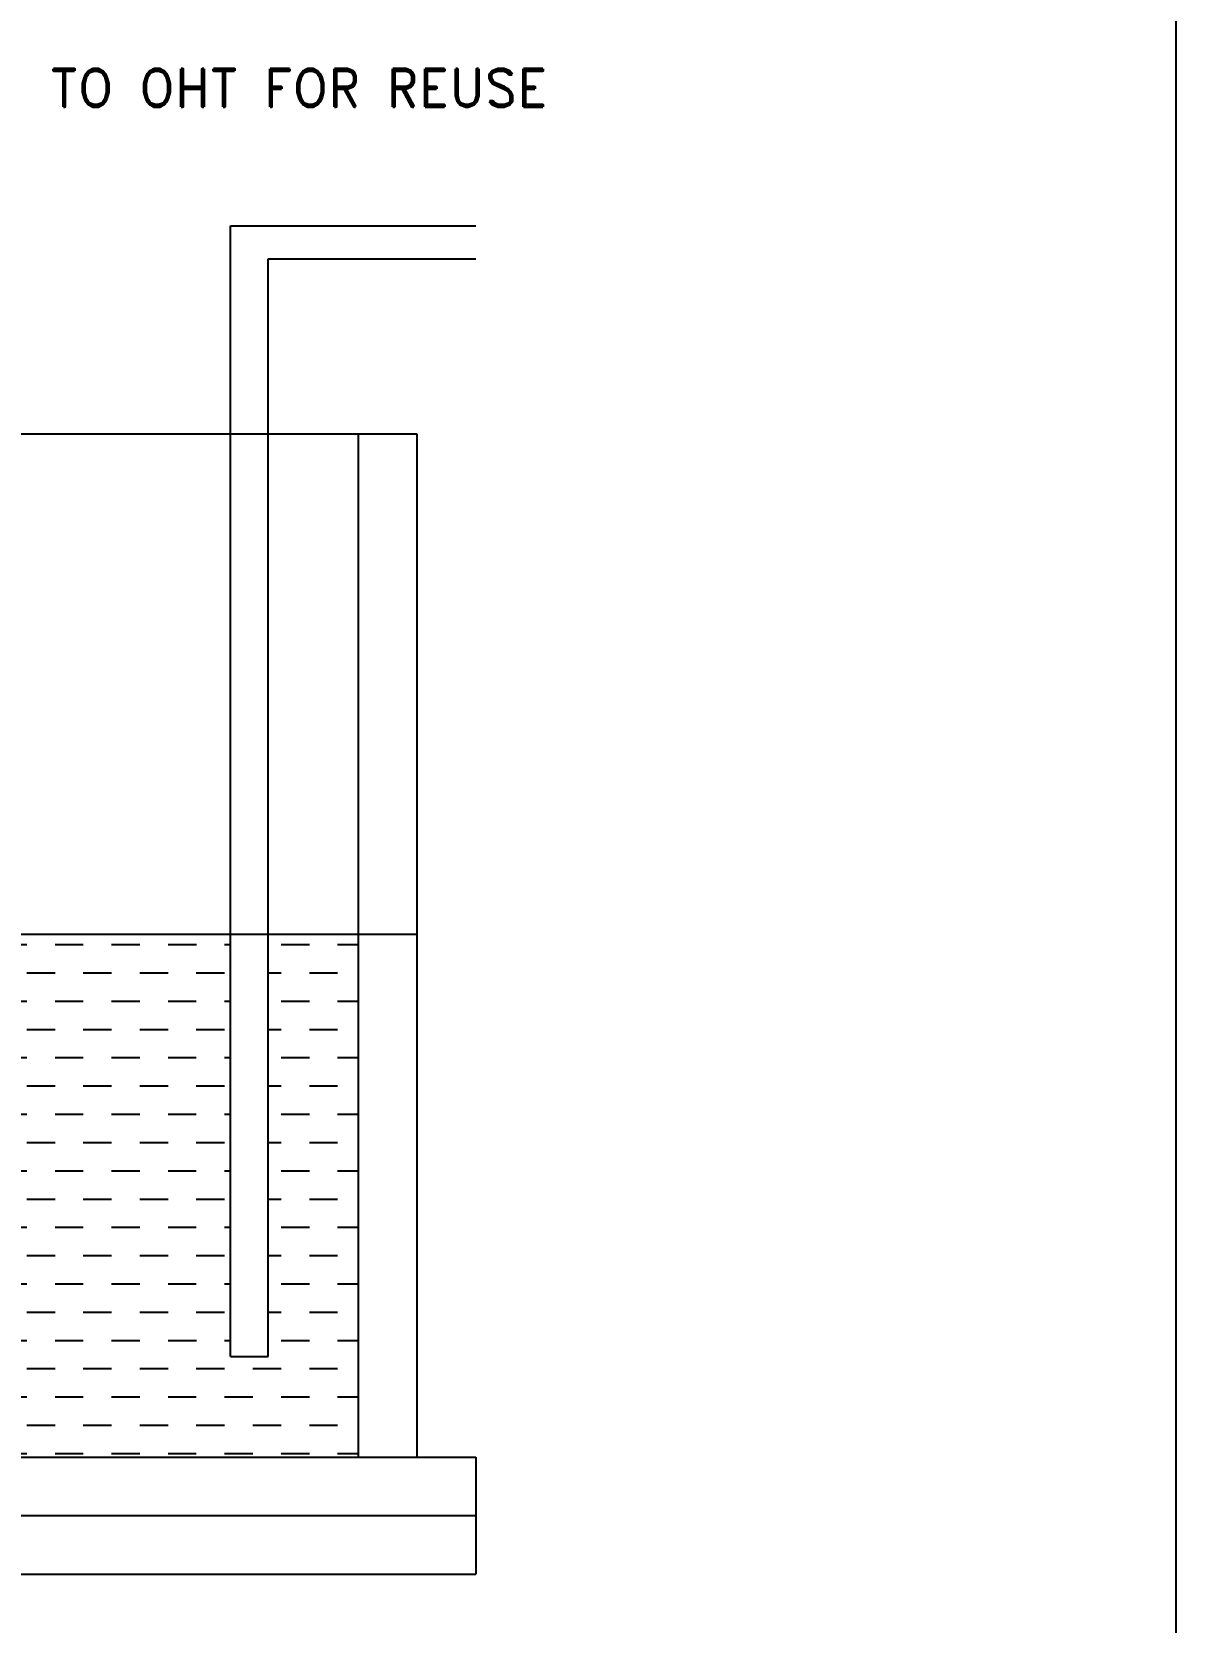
# Model space of a CAD drawing. Header units: metres. Extents: x 0 to 2856, y 0 to 1718.
# Drawn here: x 2741.12 to 2746.54, y 1582.21 to 1589.74 of the extents above; entities that cross this region are included whole.
import ezdxf

# ---------------------------------------------------------------- set-up
doc = ezdxf.new("R2010")
doc.units = ezdxf.units.M
doc.header["$MEASUREMENT"] = 0
doc.styles.add('rd', font='romand.shx')

# ---------------------------------------------------------------- blocks, each defined once
blk = doc.blocks.new('RECYLCLING OF BATH WATER')
h = blk.add_hatch()
h.set_pattern_fill('DASH', color=256, scale=36, style=0)
h.paths.add_polyline_path([(3996.32, 344.75), (3947.59, 344.75), (3947.59, 261.51), (4016.62, 261.51), (4016.62, 344.75), (4002.33, 344.75), (4002.33, 277.53), (3996.32, 277.53)])
for p, q in [((3996.32, 277.53), (3996.32, 457.49)), ((3996.32, 457.49), (4035.38, 457.49)), ((4002.33, 452.23), (4035.38, 452.23)), ((4002.33, 277.53), (4002.33, 452.23)), ((3938.21, 424.36), (4026, 424.36)), ((4016.62, 424.36), (4016.62, 261.51)), ((4026, 424.36), (4026, 261.51)), ((3938.21, 344.75), (4026, 344.75)), ((3996.32, 277.53), (4002.33, 277.53)), ((3928.84, 261.51), (4035.38, 261.51)), ((4035.38, 261.51), (4035.38, 242.89)), ((3928.84, 252.2), (4035.38, 252.2)), ((3928.84, 242.89), (4035.38, 242.89))]:
    blk.add_line(p, q)
at = {"style": 'rd'}
blk.add_text('TO OHT FOR REUSE', height=6, dxfattribs=at).set_placement((3967.64, 476.46))

msp = doc.modelspace()

# ---------------------------------------------------------------- linework, layer by layer
msp.add_line((2746.5366, 1575.5764), (2746.5366, 1596.3228))

# ---------------------------------------------------------------- block references
at = {"xscale": 0.0297413051810728, "yscale": 0.0297413051810728, "zscale": 0.0297413051810728}
msp.add_blockref('RECYLCLING OF BATH WATER', (2623.2019, 1575.216), dxfattribs=at)

doc.saveas('drawing.dxf')
